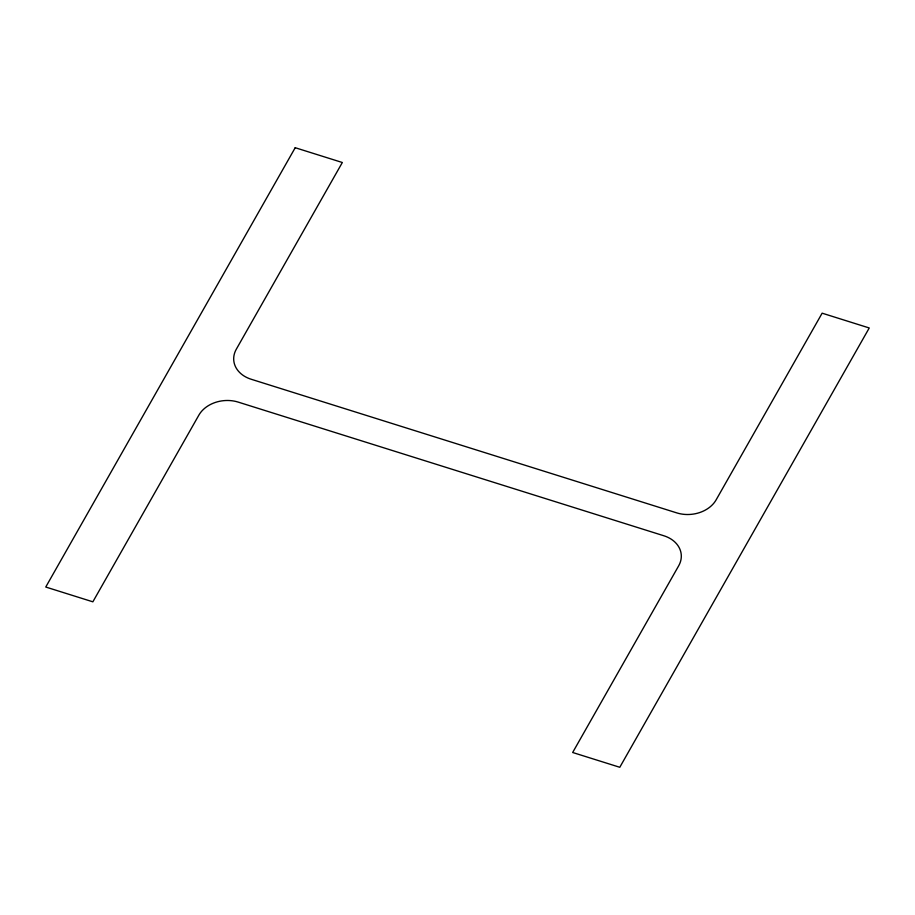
<?xml version="1.0" encoding="UTF-8"?>
<svg xmlns="http://www.w3.org/2000/svg" width="915" height="915" viewBox="0 0 915 915"><rect width="100%" height="100%" fill="white"/><g stroke="black" fill="none" stroke-linecap="round" stroke-linejoin="round"><path stroke-width="1.37" d="M295.213 147.715L45.75 587.03L92.861 601.818L198.864 415.147A29.772 23.104 -5.5 0 1 238.186 402.097L663.832 535.755A29.772 23.104 -5.5 0 1 678.678 565.813L572.664 752.496L619.787 767.285L869.25 327.97L822.139 313.182L716.136 499.853A29.772 23.104 -5.5 0 1 676.814 512.903L251.167 379.245A29.772 23.104 -5.5 0 1 236.322 349.187L342.336 162.504L295.213 147.715"/></g></svg>
